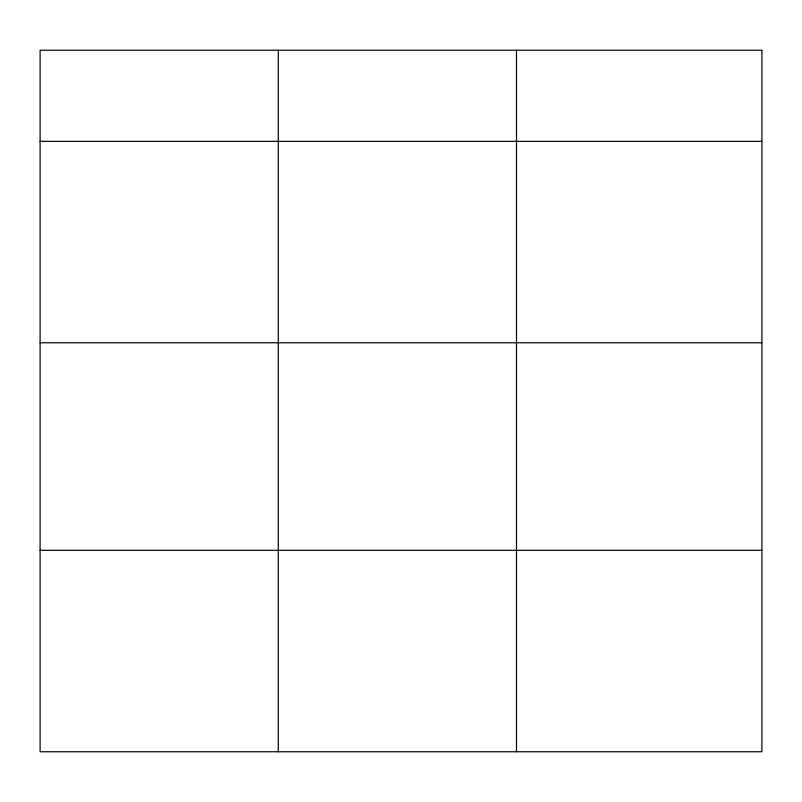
<?xml version="1.0" encoding="UTF-8"?>
<svg xmlns="http://www.w3.org/2000/svg" width="802" height="802" viewBox="0 0 802 802"><rect width="100%" height="100%" fill="white"/><g stroke="black" fill="none" stroke-linecap="round" stroke-linejoin="round"><path stroke-width="1.2" d="M40.1 141.342L761.9 141.342M40.1 342.775L761.9 342.775M40.1 550.312L761.9 550.312M516.488 50.245L516.488 751.755M278.294 50.245L278.294 751.755M761.9 50.245L40.1 50.245L40.1 751.755L761.9 751.755L761.9 50.245"/></g></svg>
